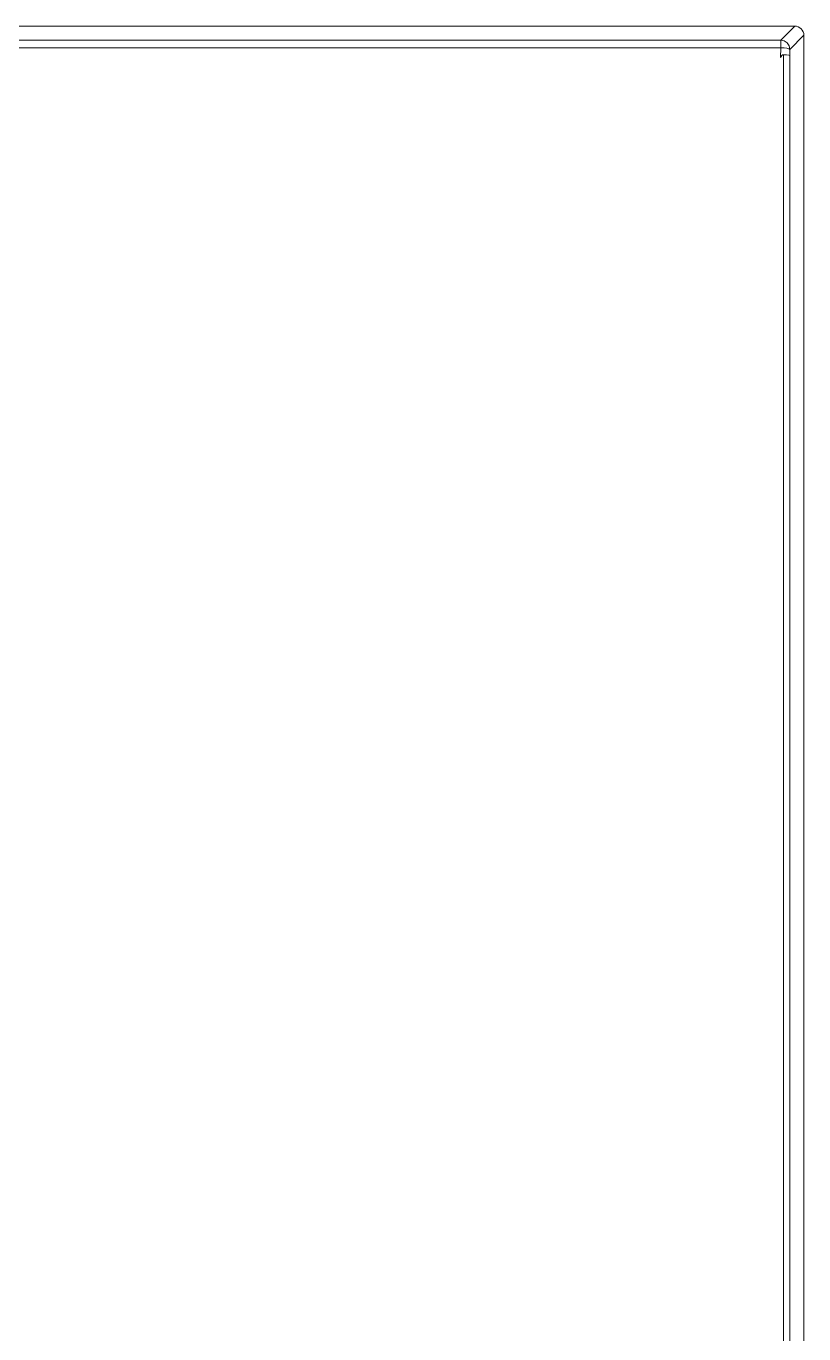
# Model space of a CAD drawing. Header units: millimetres. Extents: x 0 to 41, y -18 to 125.
# Drawn here: x 28.7 to 39.5, y 106.84 to 125 of the extents above; entities that cross this region are included whole.
import ezdxf

# ---------------------------------------------------------------- set-up
doc = ezdxf.new("R2010")
doc.units = ezdxf.units.MM
doc.layers.add('20KMB2_0', color=7, linetype='Continuous')

msp = doc.modelspace()

# ---------------------------------------------------------------- linework, layer by layer
at = {"layer": '20KMB2_0', "color": 0, "linetype": 'ByBlock', "lineweight": 5}
for p, q in [((39.375, 125), (1.826, 125)), ((39.179, 124.804), (39.375, 125)), ((2.022, 124.804), (39.179, 124.804)), ((39.179, 124.7), (39.179, 124.804)), ((39.179, 124.804), (39.227, 124.794)), ((39.227, 124.794), (39.268, 124.767)), ((39.268, 124.767), (39.295, 124.726)), ((39.305, 124.678), (39.501, 124.874)), ((39.498, 55.463), (39.501, 124.874)), ((2.022, 124.7), (39.179, 124.7)), ((39.179, 124.7), (39.178, 124.564)), ((39.186, 124.578), (39.178, 124.564)), ((39.226, 124.698), (39.179, 124.7)), ((39.195, 124.591), (39.186, 124.578)), ((39.206, 124.6), (39.195, 124.591)), ((39.219, 124.604), (39.206, 124.6)), ((39.219, 124.604), (39.262, 124.601)), ((39.219, 124.604), (39.219, 55.463)), ((39.266, 124.693), (39.226, 124.698)), ((39.262, 124.601), (39.292, 124.598)), ((39.294, 124.686), (39.266, 124.693)), ((39.292, 124.598), (39.304, 124.593)), ((39.305, 124.678), (39.294, 124.686)), ((39.295, 124.726), (39.305, 124.678)), ((39.305, 124.678), (39.304, 124.593)), ((39.304, 124.593), (39.304, 55.463))]:
    msp.add_line(p, q, dxfattribs=at)
msp.add_ellipse((39.375, 124.874), major_axis=(0.0893, 0.0893), ratio=0.997265, start_param=5.499157, end_param=7.067214, dxfattribs=at)

doc.saveas('drawing.dxf')
